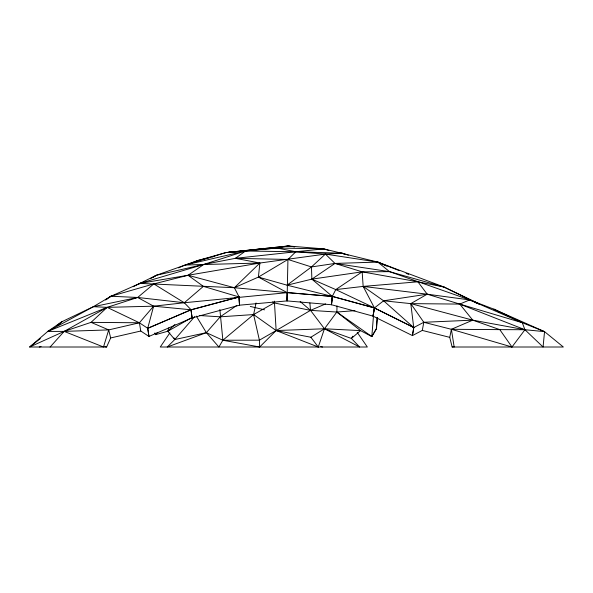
<?xml version="1.0" encoding="UTF-8"?>
<svg xmlns="http://www.w3.org/2000/svg" width="593" height="593" viewBox="0 0 593 593"><rect width="100%" height="100%" fill="white"/><g stroke="black" fill="none" stroke-linecap="round" stroke-linejoin="round"><path stroke-width="0.89" d="M328.841 250.468L323.763 248.875L288.361 245.991L225.896 252.596L197.884 260.49L156.382 275.271L139.874 283.387L110.921 296.255L93.36 306.692L61.761 321.791L47.774 331.42L29.65 347.009L106.629 347.009L110.661 337.958L140.771 331.02L148.939 336.439L191.991 317.93L239.498 305.187L287.056 300.91L287.939 259.46L295.84 251.758L323.763 248.875L377.793 262.091L444.016 287.034L479.403 303.972M150.778 278.48L156.382 275.271L203.807 264.426L235.414 258.326L287.939 259.46L311.466 266.946L335.001 263.433L389.542 271.646L469.671 299.917L493.843 309.146L544.544 331.635L563.35 347.009L452.133 347.009L449.753 337.358L422.29 330.42L412.431 335.594L373.034 316.121L331.487 304.743L287.056 300.91L287.234 292.645L258.4 277.087L234.354 287.716L139.874 283.387L133.277 286.693M287.056 300.91L287.242 292.557L332.273 296.463L331.487 304.743L332.295 296.381L335.771 289.592L362.167 271.846L389.542 271.646L444.016 287.034L478.662 303.979M337.046 305.914L336.831 312.044L324.453 328.767L318.263 347.009L276.145 330.553L253.596 314.557L220.211 316.825L199.426 315.513M377.267 317.685L376.518 328.744L371.818 336.55L360.522 330.612L336.831 312.044L310.517 310.361L274.174 302.934L272.765 301.8M354.97 310.65L336.831 312.044L371.818 336.55L373.508 315.565M377.23 317.663L376.347 328.655L371.818 336.55M331.487 304.743L332.288 296.396L311.866 279.14L311.466 266.946L325.401 254.093L342.198 253.226L348.321 255.198M178.456 267.873L185.238 265.012L225.896 252.596L245.539 251.002L295.84 251.758L325.401 254.093L335.001 263.433L362.167 271.846L417.902 281.801L427.205 294.195L410.786 303.623L413.729 327.566L412.431 335.594L413.825 327.506L374.346 307.982L373.034 316.121L374.435 307.93L383.612 300.792L427.205 294.195L469.671 299.917L522.277 322.711L544.544 331.635L543.069 347.009L524.938 329.723L459.753 304.09L427.205 294.195L363.161 286.412L335.771 289.592L311.866 279.14L287.079 285.181L258.4 277.087L259.897 263.025L325.401 254.093L377.793 262.091L399.267 270.645M196.29 316.076L206.371 332.666L222.872 340.241L259.66 347.009L276.145 330.553L274.381 301.14M373.034 316.121L374.442 307.923L363.161 286.412L362.167 271.846L311.866 279.14L335.001 263.433L377.793 262.091L386.792 266.124M422.29 330.42L423.81 322.288L410.786 303.623L383.612 300.792L363.161 286.412L417.902 281.801L444.016 287.034M449.753 337.358L451.392 329.293L472.762 320.153L524.938 329.723L544.544 331.635M256.057 302.956L253.596 314.557L259.4 340.167L259.66 347.009M236.822 305.454L220.211 316.825L206.371 332.666L174.779 339.537L167.767 331.257L168.797 327.87M105.687 299.85L110.921 296.255L137.658 297.464L153.617 306.181L147.716 328.3L148.939 336.439L147.768 328.344L191.057 309.731L191.991 317.93L191.139 309.813L239.075 296.96L239.498 305.187L239.105 296.997L203.377 286.375L184.304 302.749L153.617 306.181L139.399 322.785L108.704 329.901L103.493 347.009L64.163 331.383L47.774 331.42L93.36 306.692L137.658 297.464L184.304 302.749L287.234 292.645L332.288 296.396L374.442 307.923L413.729 327.566L423.81 322.288L472.762 320.153L499.795 329.634L524.938 329.723L522.277 322.711L493.843 309.146L496.237 310.48M352.835 336.187L351.39 338.455L359.654 347.009L324.453 328.767L310.517 310.361L300.154 301.496M169.857 332.903L160.258 347.009L367.341 347.009L357.216 332.362M423.81 322.288L451.392 329.293L511.974 347.009L524.938 329.723M157.434 332.517L155.685 334.637L154.951 333.096L155.685 334.637L167.767 331.257L191.806 317.566M274.174 302.934L253.596 314.557L222.872 340.241L218.899 347.009L206.371 332.666L167.248 347.009L174.779 339.537L194.608 316.669M50.123 347.009L64.163 331.383L107.14 307.359L137.658 297.464L153.809 283.914L188.07 275.271L259.897 263.025L234.354 287.716L188.07 275.271L139.874 283.387L138.377 284.351M59.856 323.778L61.761 321.791L56.765 325.713M167.767 331.257L174.979 324.43M58.388 324.957L61.761 321.791M287.234 292.623L234.354 287.716L239.105 296.997L191.109 309.783L153.617 306.181L107.14 307.359L91.055 322.362L64.163 331.383L29.65 347.009L40.354 338.603M311.466 266.946L287.079 285.181L332.288 296.396L374.435 307.93L335.771 289.592M139.874 283.387L203.807 264.426L245.539 251.002L185.238 265.012L259.897 263.025L235.414 258.326L245.539 251.002L276.901 248.007L288.361 245.991L291.074 246.399M105.687 299.888L107.177 298.85M108.675 297.812L110.921 296.255L153.809 283.914L184.304 302.749L191.109 309.783L191.991 317.93M203.807 264.426L188.07 275.271L203.377 286.375M325.579 303.912L310.517 310.361L276.145 330.553L310.865 337.239L324.453 328.767L360.522 330.612L351.39 338.455L324.453 328.767L276.145 330.553L259.4 340.167L222.872 340.241L219.855 309.45M153.268 277.176L156.382 275.271M258.4 277.087L287.939 259.46M193.778 262.566L197.884 260.49L210.285 257.429M191.109 309.783L147.716 328.3L139.399 322.785L107.14 307.359L93.36 306.692M469.671 299.917L459.753 304.09L410.786 303.623L472.762 320.153L459.753 304.09L522.277 322.711M188.574 264.27L197.884 260.49M47.774 331.42L107.14 307.359M212.057 256.991L214.718 256.332M230.662 252.388L265.241 248.497M39.301 347.009L41.073 346.571M452.133 347.009L453.934 346.66M235.414 258.326L295.84 251.758L342.198 253.226L344.763 254.234M323.763 248.875L276.901 248.007L225.896 252.596L288.361 245.991L290.125 246.421M225.896 252.596L234.25 251.884M340.582 253.3L342.198 253.226M64.163 331.383L108.704 329.901L110.661 337.958M292.89 246.666L294.699 246.94M263.403 248.348L265.212 248.66M104.813 346.683L106.629 347.009M276.901 248.007L295.84 251.758M232.434 251.951L234.191 252.321M250.276 306.425L264.56 309.835M320.724 346.571L322.503 347.009M406.138 273.38L408.718 274.403M108.704 329.901L91.055 322.362L139.399 322.785L140.771 331.02M474.986 302.326L477.498 303.46M497.831 311.369L499.425 312.259M377.793 262.091L389.542 271.646M383.612 300.792L413.729 327.566M310.865 337.239L318.263 347.009M511.974 347.009L499.795 329.634L451.392 329.293L454.171 347.009M173.994 337.914L174.779 339.537M309.88 303.001L310.517 310.361M239.098 296.974L239.498 305.187"/></g></svg>
